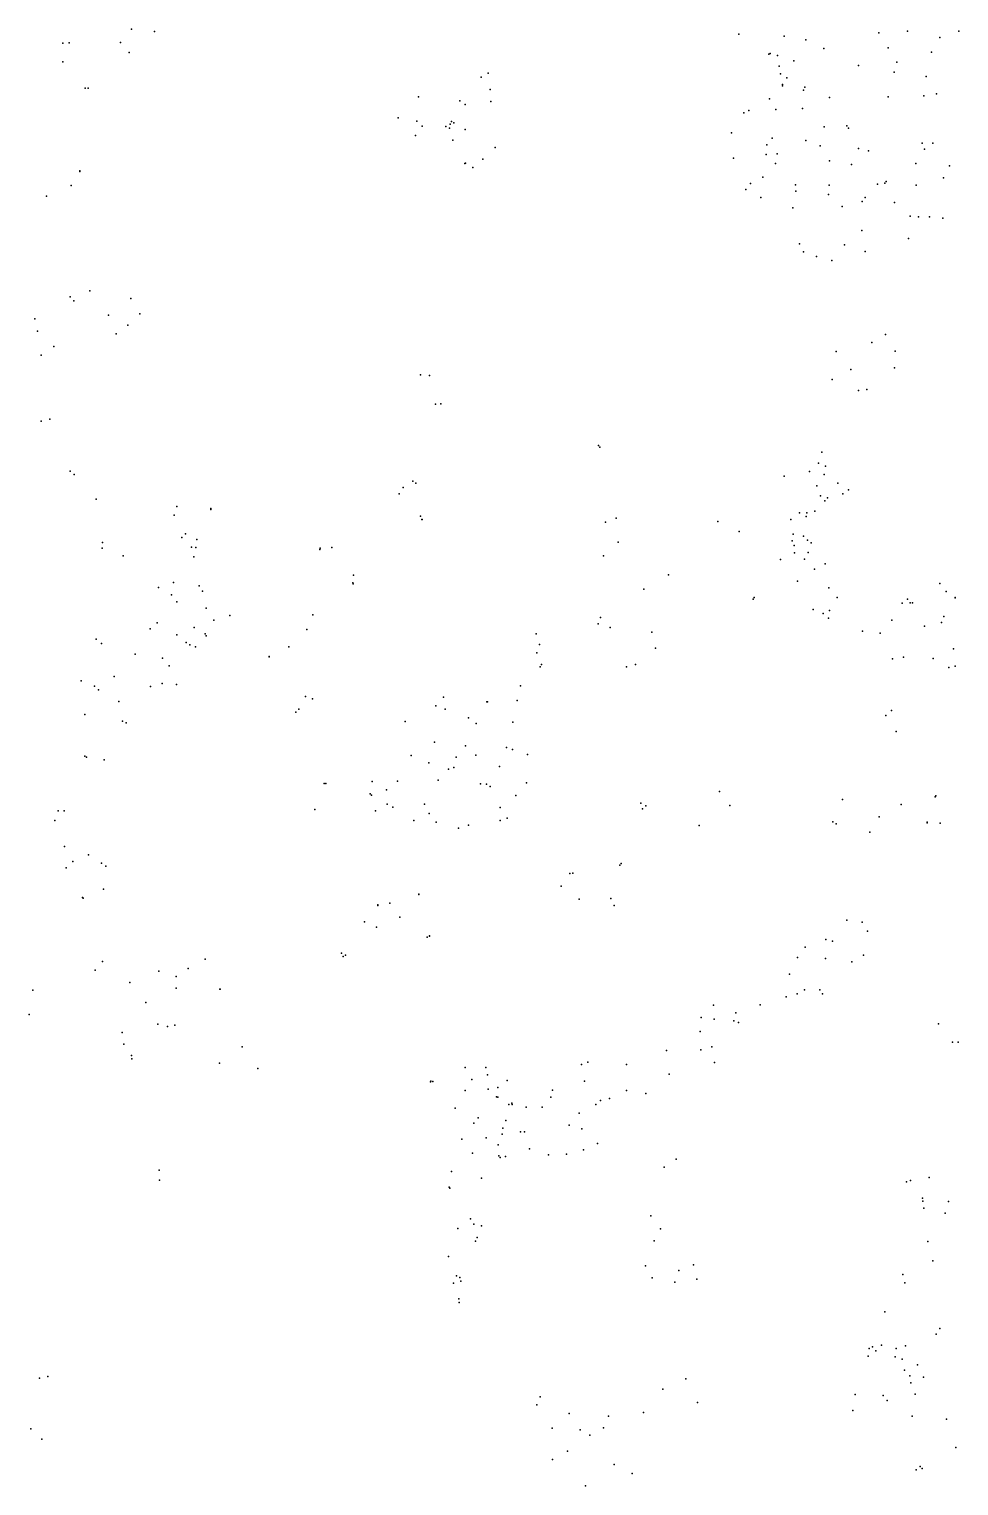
# Model space of a CAD drawing. Header units: millimetres. Extents: x -60275265 to 22802890, y -38578442 to 24337084.
# Drawn here: x -23243378 to -20991378, y -20929304 to -17399304 of the extents above; entities that cross this region are included whole.
import ezdxf

# ---------------------------------------------------------------- set-up
doc = ezdxf.new("R2010")
doc.units = ezdxf.units.MM
doc.header["$MEASUREMENT"] = 0
doc.layers.add('particles', color=7, linetype='Continuous', true_color=0x000000)

msp = doc.modelspace()

# ---------------------------------------------------------------- linework, layer by layer
at = {"layer": 'particles', "color": 93, "true_color": 0x67d435}
for p in [(-22995378, -17399304), (-23161378, -17433304), (-23146378, -17432304), (-23022378, -17431304), (-22939378, -17405304), (-21524378, -17411304), (-21414378, -17416304), (-21362378, -17425304), (-21185378, -17408304), (-21115378, -17404304), (-21037378, -17419304), (-20991378, -17404304), (-23001378, -17456304), (-21451378, -17460304), (-21448378, -17458304), (-21430378, -17463304), (-21318378, -17446304), (-21162378, -17444304), (-21057378, -17455304), (-23161378, -17478304), (-22131378, -17506304), (-21426378, -17489304), (-21423378, -17507304), (-21391378, -17476304), (-21234378, -17487304), (-21148378, -17503304), (-21141378, -17479304), (-23107378, -17542304), (-23100378, -17542304), (-22148378, -17515304), (-21418378, -17533304), (-21418378, -17536304), (-21408378, -17517304), (-21364378, -17540304), (-21070378, -17514304), (-22300378, -17563304), (-22200378, -17573304), (-22126378, -17545304), (-22125378, -17574304), (-21450378, -17568304), (-21367378, -17547304), (-21304378, -17565304), (-21162378, -17563304), (-21076378, -17561304), (-21045378, -17556304), (-22349378, -17614304), (-22187378, -17582304), (-21512378, -17602304), (-21500378, -17596304), (-21434378, -17594304), (-21370378, -17591304), (-22304378, -17622304), (-22291378, -17634304), (-22234378, -17635304), (-22225378, -17639304), (-22223378, -17629304), (-22220378, -17623304), (-22214378, -17626304), (-22187378, -17642304), (-21317378, -17636304), (-21262378, -17633304), (-21258378, -17639304), (-22307378, -17657304), (-22217378, -17668304), (-21542378, -17650304), (-21456378, -17679304), (-21443378, -17663304), (-21362378, -17669304), (-21327378, -17682304), (-21080378, -17675304), (-21054378, -17675304), (-22144378, -17714304), (-22114378, -17686304), (-21537378, -17712304), (-21458378, -17703304), (-21431378, -17701304), (-21304378, -17718304), (-21234378, -17688304), (-21210378, -17694304), (-21074378, -17690304), (-23120378, -17742304), (-23120378, -17744304), (-22188378, -17725304), (-22186378, -17724304), (-22168378, -17734304), (-21435378, -17725304), (-21251378, -17727304), (-21095378, -17725304), (-21014378, -17730304), (-23141378, -17778304), (-21507378, -17788304), (-21496378, -17773304), (-21466378, -17758304), (-21387378, -17776304), (-21305378, -17777304), (-21188378, -17775304), (-21170378, -17772304), (-21167378, -17768304), (-21094378, -17777304), (-21028378, -17759304), (-23201378, -17804304), (-21471378, -17807304), (-21386378, -17792304), (-21307378, -17800304), (-21225378, -17817304), (-21218378, -17807304), (-21147378, -17819304), (-21393378, -17832304), (-21274378, -17829304), (-21109378, -17852304), (-21089378, -17854304), (-21062378, -17854304), (-21030378, -17857304), (-21226378, -17887304), (-21377378, -17919304), (-21268378, -17922304), (-21113378, -17906304), (-21367378, -17939304), (-21336378, -17950304), (-21299378, -17960304), (-21218378, -17938304), (-23096378, -18033304), (-23144378, -18048304), (-23135378, -18057304), (-22997378, -18052304), (-23229378, -18101304), (-23051378, -18092304), (-22975378, -18089304), (-23223378, -18131304), (-23032378, -18137304), (-23004378, -18116304), (-21169378, -18139304), (-23183378, -18168304), (-21202378, -18158304), (-21145378, -18179304), (-23214378, -18189304), (-21288378, -18180304), (-22295378, -18237304), (-22273378, -18238304), (-21298378, -18248304), (-21253378, -18224304), (-21147378, -18220304), (-21234378, -18275304), (-21214378, -18272304), (-22259378, -18308304), (-22246378, -18307304), (-23214378, -18349304), (-23193378, -18344304), (-21864378, -18408304), (-21861378, -18412304), (-21323378, -18424304), (-21331378, -18451304), (-21314378, -18458304), (-23144378, -18470304), (-23134378, -18478304), (-22314378, -18494304), (-21414378, -18482304), (-21353378, -18471304), (-21317378, -18478304), (-22347378, -18525304), (-22337378, -18510304), (-22306378, -18499304), (-21335378, -18506304), (-21326378, -18530304), (-21284378, -18499304), (-21272378, -18525304), (-21258378, -18515304), (-23081378, -18538304), (-22885378, -18556304), (-22803378, -18561304), (-22803378, -18563304), (-21340378, -18567304), (-21316378, -18542304), (-21309378, -18535304), (-22892378, -18577304), (-22295378, -18579304), (-22292378, -18587304), (-22291378, -18587304), (-21847378, -18594304), (-21821378, -18584304), (-21575378, -18592304), (-21398378, -18587304), (-21377378, -18571304), (-21361378, -18580304), (-21359378, -18571304), (-22873378, -18631304), (-22864378, -18622304), (-22837378, -18636304), (-21523378, -18616304), (-21392378, -18623304), (-21367378, -18628304), (-21358378, -18637304), (-23066378, -18657304), (-23065378, -18643304), (-22850378, -18654304), (-22839378, -18655304), (-22539378, -18660304), (-22538378, -18657304), (-22510378, -18655304), (-21816378, -18642304), (-21395378, -18639304), (-21390378, -18650304), (-21389378, -18668304), (-21356378, -18667304), (-21349378, -18644304), (-23015378, -18675304), (-22844378, -18678304), (-21852378, -18675304), (-21423378, -18684304), (-21365378, -18683304), (-21341378, -18708304), (-21315378, -18695304), (-22893378, -18740304), (-22459378, -18741304), (-22458378, -18743304), (-22457378, -18722304), (-21694378, -18721304), (-21382378, -18737304), (-21037378, -18742304), (-22930378, -18752304), (-22898378, -18770304), (-22831378, -18748304), (-22823378, -18761304), (-21754378, -18756304), (-21487378, -18776304), (-21306378, -18753304), (-21286378, -18776304), (-21022378, -18762304), (-21000378, -18776304), (-21000378, -18777304), (-22885378, -18787304), (-22814378, -18802304), (-21489378, -18780304), (-21344378, -18805304), (-21304378, -18808304), (-21128378, -18790304), (-21115378, -18780304), (-21109378, -18789304), (-21103378, -18789304), (-22933378, -18838304), (-22843378, -18849304), (-22796378, -18831304), (-22757378, -18820304), (-22556378, -18818304), (-21865378, -18840304), (-21859378, -18825304), (-21836378, -18849304), (-21320378, -18815304), (-21307378, -18826304), (-21153378, -18831304), (-21074378, -18846304), (-21033378, -18837304), (-21027378, -18822304), (-23081378, -18877304), (-22950378, -18852304), (-22885378, -18867304), (-22863378, -18885304), (-22817378, -18864304), (-22814378, -18869304), (-22570378, -18854304), (-22015378, -18864304), (-21735378, -18860304), (-21224378, -18858304), (-21182378, -18863304), (-23068378, -18888304), (-22986378, -18914304), (-22854378, -18891304), (-22840378, -18896304), (-22662378, -18919304), (-22662378, -18920304), (-22614378, -18896304), (-22013378, -18910304), (-22007378, -18890304), (-21726378, -18899304), (-21004378, -18901304), (-22920378, -18923304), (-22904378, -18942304), (-22005378, -18944304), (-22005378, -18944304), (-22002378, -18939304), (-21796378, -18944304), (-21774378, -18939304), (-21152378, -18925304), (-21125378, -18921304), (-21053378, -18924304), (-21015378, -18946304), (-21000378, -18943304), (-23117378, -18978304), (-23085378, -18991304), (-23037378, -18968304), (-22921378, -18985304), (-22886378, -18987304), (-22053378, -18990304), (-23075378, -19000304), (-22949378, -18992304), (-22574378, -19016304), (-22557378, -19022304), (-22239378, -19018304), (-22061378, -19026304), (-23108378, -19060304), (-23026378, -19028304), (-22597378, -19054304), (-22590378, -19047304), (-22258378, -19039304), (-22235378, -19047304), (-22134378, -19029304), (-22133378, -19029304), (-21154378, -19050304), (-23017378, -19076304), (-23008378, -19080304), (-22332378, -19077304), (-22179378, -19068304), (-22160378, -19082304), (-22071378, -19078304), (-21168378, -19062304), (-22261378, -19127304), (-21143378, -19101304), (-23108378, -19161304), (-23104378, -19163304), (-22318378, -19159304), (-22209378, -19163304), (-22186378, -19136304), (-22161378, -19158304), (-22087378, -19140304), (-22072378, -19145304), (-22036378, -19157304), (-23061378, -19170304), (-22275378, -19177304), (-22227378, -19192304), (-22214378, -19188304), (-22104378, -19186304), (-22528378, -19227304), (-22524378, -19227304), (-22412378, -19222304), (-22351378, -19221304), (-22252378, -19219304), (-22150378, -19228304), (-22135378, -19229304), (-22126378, -19234304), (-22038378, -19225304), (-22417378, -19252304), (-22414378, -19255304), (-22377378, -19242304), (-22064378, -19256304), (-21571378, -19246304), (-21273378, -19266304), (-21048378, -19259304), (-21047378, -19257304), (-23173378, -19293304), (-23158378, -19293304), (-22551378, -19290304), (-22404378, -19293304), (-22376378, -19277304), (-22362378, -19284304), (-22285378, -19277304), (-22274378, -19300304), (-22102378, -19285304), (-21761378, -19275304), (-21757378, -19288304), (-21749378, -19281304), (-21546378, -19280304), (-21184378, -19308304), (-21131378, -19278304), (-23181378, -19317304), (-22311378, -19317304), (-22257378, -19321304), (-22203378, -19335304), (-22179378, -19328304), (-22102378, -19317304), (-22085378, -19311304), (-21620378, -19329304), (-21620378, -19329304), (-21296378, -19320304), (-21288378, -19325304), (-21068378, -19321304), (-21068378, -19322304), (-21036378, -19323304), (-21207378, -19345304), (-23157378, -19380304), (-23099378, -19400304), (-23153378, -19431304), (-23137378, -19416304), (-23068378, -19420304), (-23057378, -19427304), (-21933378, -19445304), (-21926378, -19444304), (-21812378, -19425304), (-21809378, -19421304), (-23063378, -19483304), (-21954378, -19476304), (-23114378, -19503304), (-23112378, -19505304), (-22369378, -19517304), (-22299378, -19495304), (-22299378, -19496304), (-21911378, -19507304), (-21834378, -19506304), (-22398378, -19521304), (-22398378, -19523304), (-22345378, -19551304), (-21826378, -19523304), (-22431378, -19562304), (-22402378, -19575304), (-21262378, -19558304), (-21225378, -19563304), (-21212378, -19585304), (-22279378, -19599304), (-22273378, -19596304), (-22273378, -19597304), (-21363378, -19624304), (-21313378, -19605304), (-21297378, -19609304), (-23065378, -19658304), (-22817378, -19653304), (-22486378, -19638304), (-22482378, -19646304), (-22477378, -19643304), (-21382378, -19649304), (-21314378, -19651304), (-21250378, -19659304), (-21222378, -19643304), (-23083378, -19679304), (-22929378, -19682304), (-22887378, -19695304), (-22858378, -19675304), (-21401378, -19689304), (-23234378, -19728304), (-22999378, -19709304), (-22887378, -19723304), (-22781378, -19725304), (-22780378, -19725304), (-21365378, -19727304), (-21328378, -19727304), (-22960378, -19758304), (-21585378, -19764304), (-21472378, -19763304), (-21409378, -19744304), (-21383378, -19737304), (-21321378, -19737304), (-23243378, -19787304), (-21615378, -19794304), (-21584378, -19798304), (-21536378, -19802304), (-21531378, -19783304), (-23018378, -19830304), (-22931378, -19810304), (-22908378, -19816304), (-22890378, -19813304), (-21618378, -19828304), (-21525378, -19806304), (-21040378, -19809304), (-23014378, -19859304), (-22727378, -19865304), (-21616378, -19872304), (-21589378, -19865304), (-21006378, -19854304), (-20993378, -19854304), (-22995378, -19886304), (-22994378, -19894304), (-22782378, -19905304), (-22782378, -19905304), (-21905378, -19908304), (-21890378, -19902304), (-21796378, -19908304), (-21699378, -19874304), (-21583378, -19903304), (-22689378, -19918304), (-22187378, -19915304), (-22171378, -19944304), (-22137378, -19915304), (-22133378, -19933304), (-21693378, -19931304), (-22271378, -19950304), (-22270378, -19948304), (-22265378, -19949304), (-22187378, -19971304), (-22131378, -19968304), (-22108378, -19964304), (-22085378, -19947304), (-21975378, -19970304), (-21898378, -19948304), (-21796378, -19971304), (-21749378, -19978304), (-22211378, -20014304), (-22111378, -19986304), (-22108378, -19987304), (-22081378, -20005304), (-22074378, -20002304), (-22073378, -20005304), (-22039378, -20011304), (-22000378, -20011304), (-21979378, -19987304), (-21870378, -20005304), (-21859378, -19995304), (-21837378, -19990304), (-22166378, -20050304), (-22155378, -20037304), (-22088378, -20044304), (-21911378, -20026304), (-22097378, -20077304), (-22096378, -20062304), (-22053378, -20071304), (-22043378, -20071304), (-22043378, -20071304), (-21935378, -20055304), (-21904378, -20064304), (-22195378, -20089304), (-22136378, -20086304), (-22107378, -20103304), (-22031378, -20112304), (-21900378, -20115304), (-21866378, -20099304), (-22169378, -20123304), (-22105378, -20129304), (-22102378, -20133304), (-22089378, -20131304), (-21985378, -20127304), (-21941378, -20125304), (-21676378, -20137304), (-22928378, -20164304), (-22927378, -20188304), (-22220378, -20167304), (-22147378, -20183304), (-21705378, -20157304), (-21108378, -20189304), (-21063378, -20182304), (-22226378, -20205304), (-22224378, -20208304), (-21118378, -20192304), (-21079378, -20232304), (-21078378, -20239304), (-21076378, -20256304), (-21016378, -20240304), (-22174378, -20282304), (-22166378, -20295304), (-21737378, -20275304), (-21024378, -20268304), (-22205378, -20305304), (-22158378, -20327304), (-22147378, -20299304), (-21714378, -20306304), (-22162378, -20336304), (-21729378, -20335304), (-21066378, -20337304), (-22227378, -20373304), (-21750378, -20396304), (-21634378, -20393304), (-21634378, -20393304), (-21054378, -20384304), (-22215378, -20438304), (-22208378, -20420304), (-22200378, -20424304), (-22197378, -20433304), (-21734378, -20425304), (-21679378, -20435304), (-21669378, -20407304), (-21626378, -20428304), (-21127378, -20417304), (-21122378, -20437304), (-22202378, -20476304), (-22201378, -20485304), (-21170378, -20507304), (-21046378, -20561304), (-21037378, -20548304), (-21208378, -20596304), (-21200378, -20592304), (-21192378, -20602304), (-21178378, -20588304), (-21143378, -20596304), (-21120378, -20590304), (-21211378, -20615304), (-21145378, -20616304), (-21128378, -20622304), (-21123378, -20649304), (-21091378, -20636304), (-23218378, -20668304), (-23198378, -20664304), (-21652378, -20670304), (-21110378, -20662304), (-21107378, -20679304), (-21077378, -20666304), (-22005378, -20713304), (-21708378, -20695304), (-21242378, -20708304), (-21174378, -20710304), (-21097378, -20707304), (-22013378, -20733304), (-21935378, -20754304), (-21755378, -20751304), (-21624378, -20727304), (-21248378, -20746304), (-21165378, -20722304), (-23239378, -20791304), (-21976378, -20789304), (-21852378, -20788304), (-21840378, -20760304), (-21104378, -20760304), (-21021378, -20767304), (-23212378, -20816304), (-21908378, -20793304), (-21885378, -20806304), (-21939378, -20845304), (-20998378, -20836304), (-21975378, -20865304), (-21826378, -20877304), (-21094378, -20890304), (-21085378, -20882304), (-21080378, -20887304), (-21895378, -20929304), (-21782378, -20899304)]:
    msp.add_point(p, dxfattribs=at)

doc.saveas('drawing.dxf')
